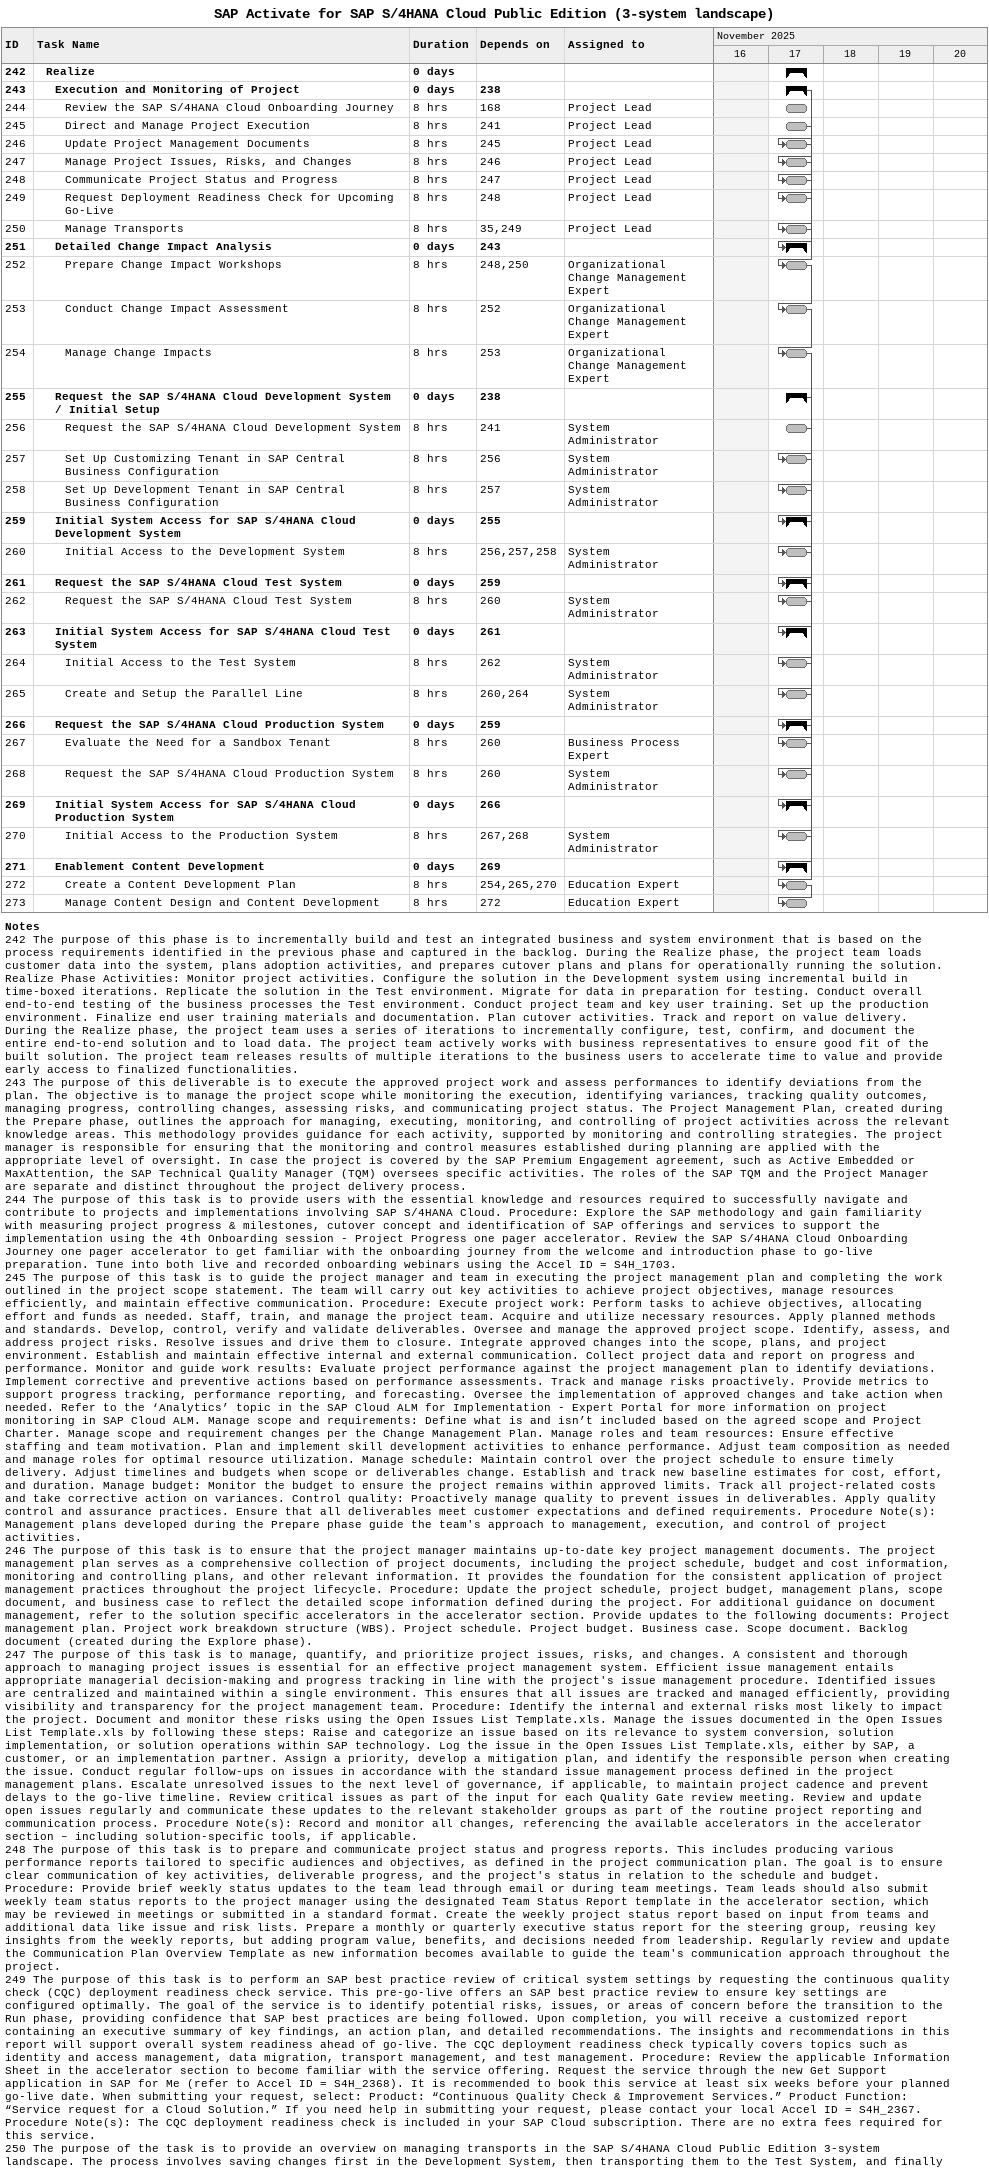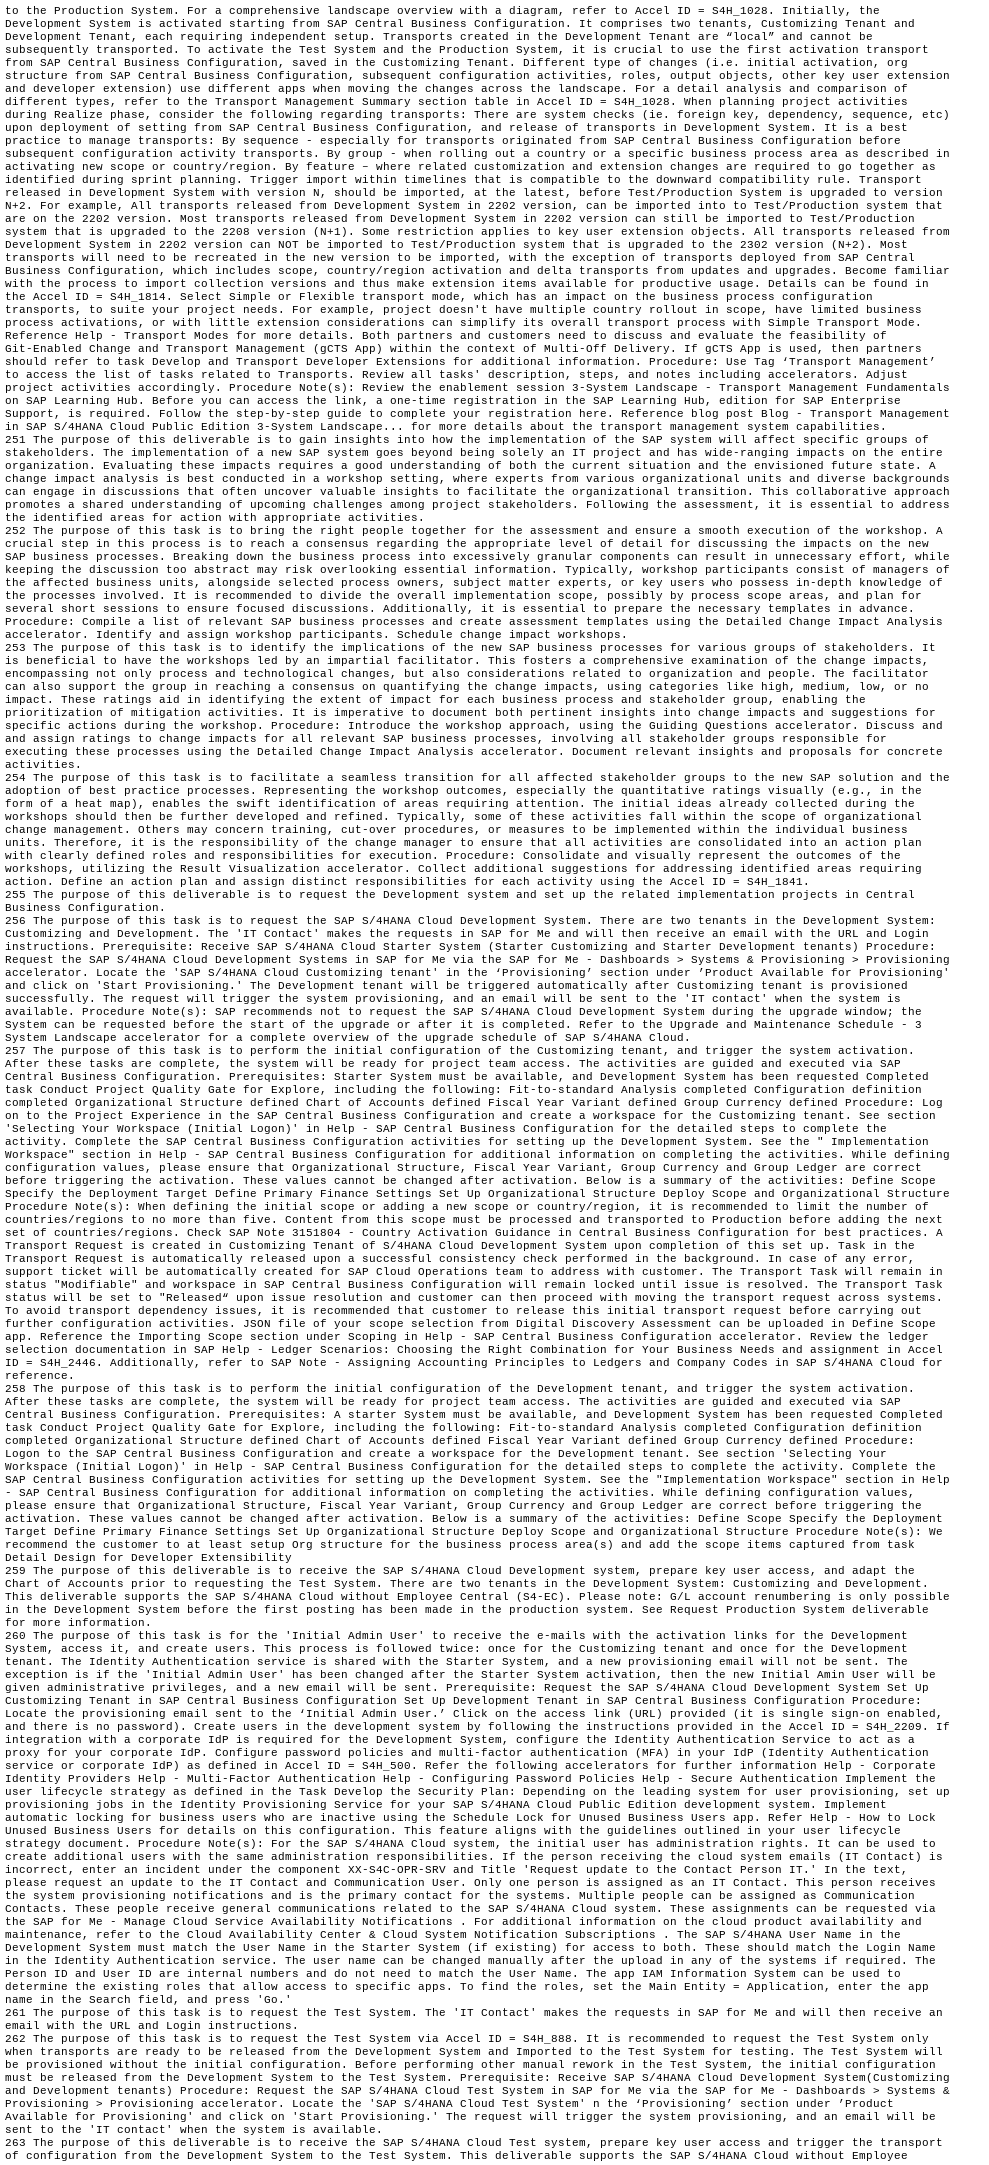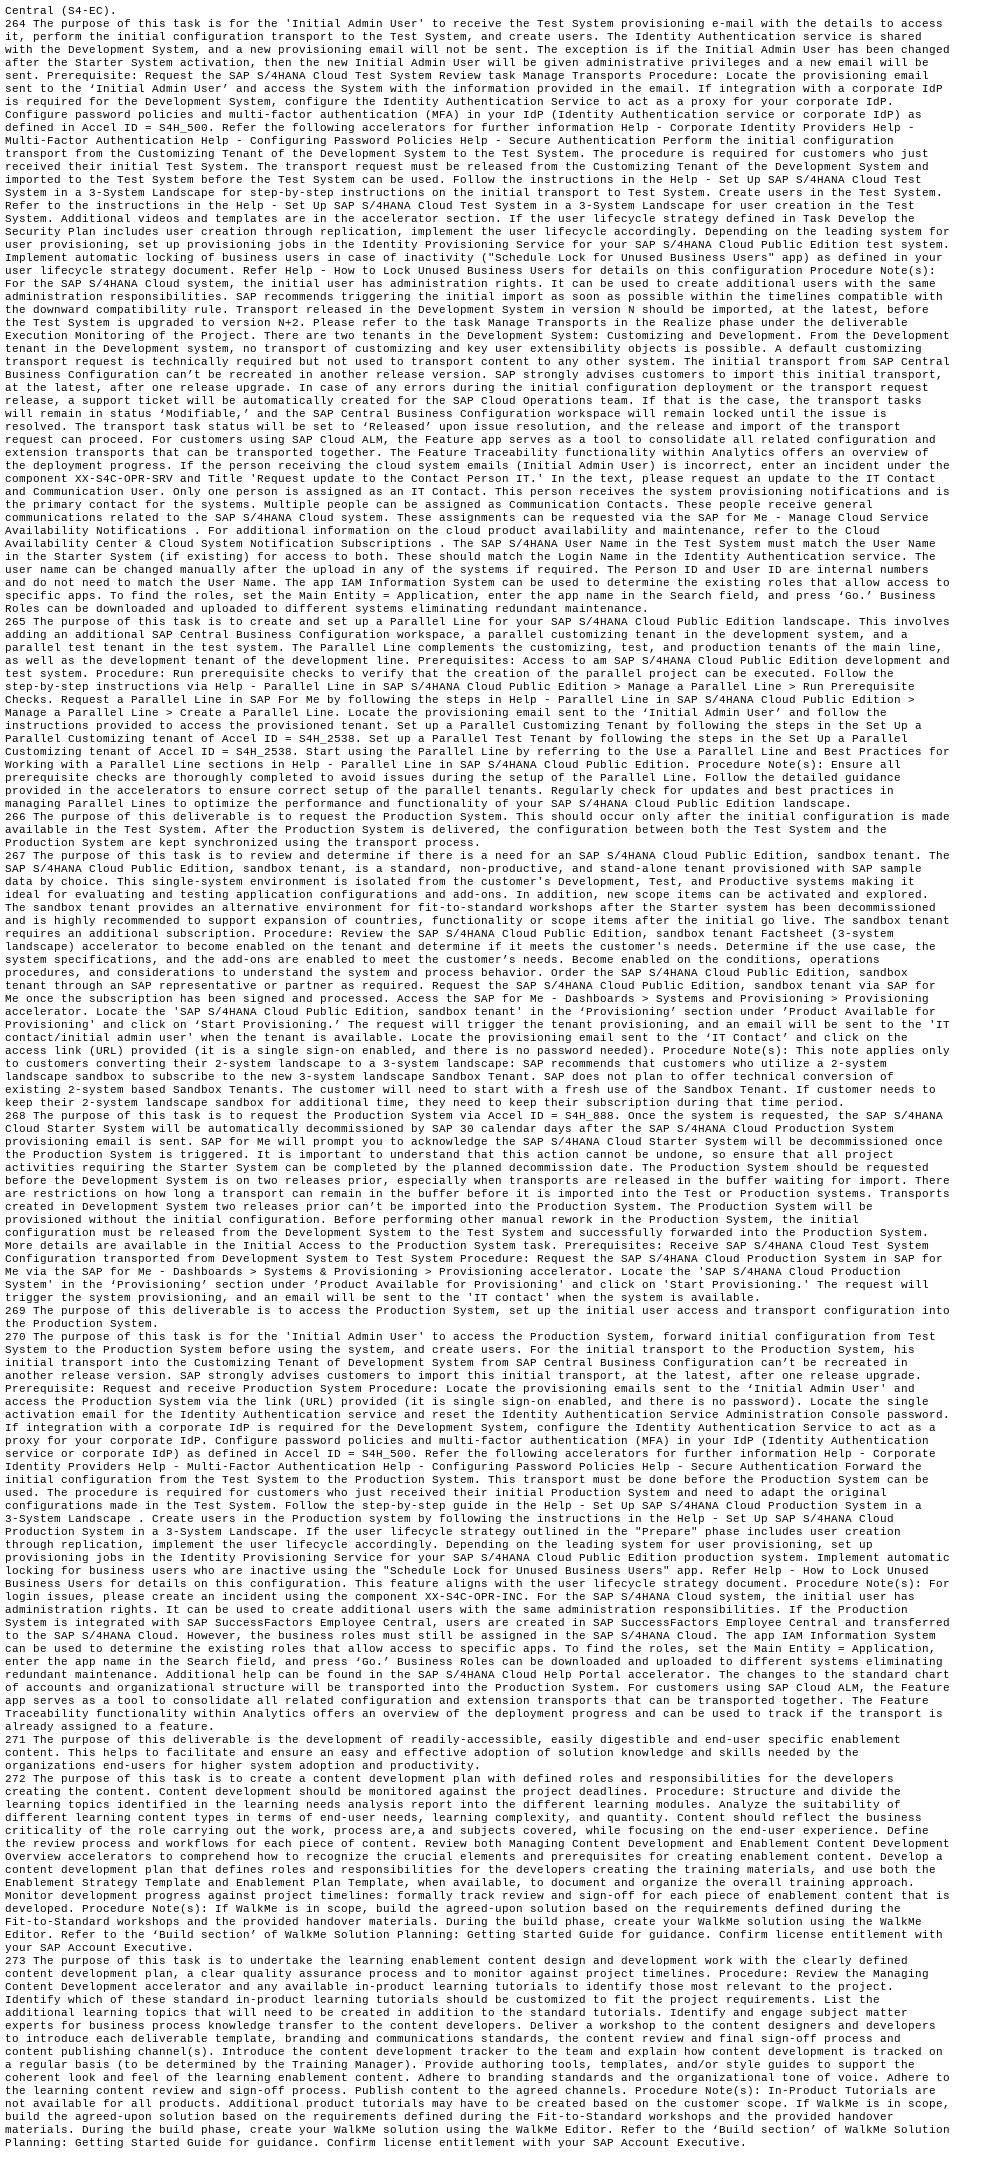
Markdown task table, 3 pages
SAP Activate for SAP S/4HANA Cloud Public Edition (3-system landscape)

| ID | Level | Task | Duration | Start | Finish | Predecessors | Resources |
|---|---|---|---|---|---|---|---|
| 242 | 2 | **Realize** | 0d | 2025-11-17 | 2025-11-17 |  |  |
| 243 | 3 | **Execution and Monitoring of Project** | 0d | 2025-11-17 | 2025-11-17 | 238 |  |
| 244 | 4 | Review the SAP S/4HANA Cloud Onboarding Journey | 8h | 2025-11-17 | 2025-11-17 | 168 | Project Lead |
| 245 | 4 | Direct and Manage Project Execution | 8h | 2025-11-17 | 2025-11-17 | 241 | Project Lead |
| 246 | 4 | Update Project Management Documents | 8h | 2025-11-17 | 2025-11-17 | 245 | Project Lead |
| 247 | 4 | Manage Project Issues, Risks, and Changes | 8h | 2025-11-17 | 2025-11-17 | 246 | Project Lead |
| 248 | 4 | Communicate Project Status and Progress | 8h | 2025-11-17 | 2025-11-17 | 247 | Project Lead |
| 249 | 4 | Request Deployment Readiness Check for Upcoming Go-Live | 8h | 2025-11-17 | 2025-11-17 | 248 | Project Lead |
| 250 | 4 | Manage Transports | 8h | 2025-11-17 | 2025-11-17 | 35, 249 | Project Lead |
| 251 | 3 | **Detailed Change Impact Analysis** | 0d | 2025-11-17 | 2025-11-17 | 243 |  |
| 252 | 4 | Prepare Change Impact Workshops | 8h | 2025-11-17 | 2025-11-17 | 248, 250 | Organizational Change Management Expert |
| 253 | 4 | Conduct Change Impact Assessment | 8h | 2025-11-17 | 2025-11-17 | 252 | Organizational Change Management Expert |
| 254 | 4 | Manage Change Impacts | 8h | 2025-11-17 | 2025-11-17 | 253 | Organizational Change Management Expert |
| 255 | 3 | **Request the SAP S/4HANA Cloud Development System / Initial Setup** | 0d | 2025-11-17 | 2025-11-17 | 238 |  |
| 256 | 4 | Request the SAP S/4HANA Cloud Development System | 8h | 2025-11-17 | 2025-11-17 | 241 | System Administrator |
| 257 | 4 | Set Up Customizing Tenant in SAP Central Business Configuration | 8h | 2025-11-17 | 2025-11-17 | 256 | System Administrator |
| 258 | 4 | Set Up Development Tenant in SAP Central Business Configuration | 8h | 2025-11-17 | 2025-11-17 | 257 | System Administrator |
| 259 | 3 | **Initial System Access for SAP S/4HANA Cloud Development System** | 0d | 2025-11-17 | 2025-11-17 | 255 |  |
| 260 | 4 | Initial Access to the Development System | 8h | 2025-11-17 | 2025-11-17 | 256, 257, 258 | System Administrator |
| 261 | 3 | **Request the SAP S/4HANA Cloud Test System** | 0d | 2025-11-17 | 2025-11-17 | 259 |  |
| 262 | 4 | Request the SAP S/4HANA Cloud Test System | 8h | 2025-11-17 | 2025-11-17 | 260 | System Administrator |
| 263 | 3 | **Initial System Access for SAP S/4HANA Cloud Test System** | 0d | 2025-11-17 | 2025-11-17 | 261 |  |
| 264 | 4 | Initial Access to the Test System | 8h | 2025-11-17 | 2025-11-17 | 262 | System Administrator |
| 265 | 4 | Create and Setup the Parallel Line | 8h | 2025-11-17 | 2025-11-17 | 260, 264 | System Administrator |
| 266 | 3 | **Request the SAP S/4HANA Cloud Production System** | 0d | 2025-11-17 | 2025-11-17 | 259 |  |
| 267 | 4 | Evaluate the Need for a Sandbox Tenant | 8h | 2025-11-17 | 2025-11-17 | 260 | Business Process Expert |
| 268 | 4 | Request the SAP S/4HANA Cloud Production System | 8h | 2025-11-17 | 2025-11-17 | 260 | System Administrator |
| 269 | 3 | **Initial System Access for SAP S/4HANA Cloud Production System** | 0d | 2025-11-17 | 2025-11-17 | 266 |  |
| 270 | 4 | Initial Access to the Production System | 8h | 2025-11-17 | 2025-11-17 | 267, 268 | System Administrator |
| 271 | 3 | **Enablement Content Development** | 0d | 2025-11-17 | 2025-11-17 | 269 |  |
| 272 | 4 | Create a Content Development Plan | 8h | 2025-11-17 | 2025-11-17 | 254, 265, 270 | Education Expert |
| 273 | 4 | Manage Content Design and Content Development | 8h | 2025-11-17 | 2025-11-17 | 272 | Education Expert |

Notes
- 242: The purpose of this phase is to incrementally build and test an integrated business and system environment that is based on the process requirements identified in the previous phase and captured in the backlog. During the Realize phase, the project team loads customer data into the system, plans adoption activities, and prepares cutover plans and plans for operationally running the solution. Realize Phase Activities: Monitor project activities. Configure the solution in the Development system using incremental build in time-boxed iterations. Replicate the solution in the Test environment. Migrate for data in preparation for testing. Conduct overall end-to-end testing of the business processes the Test environment. Conduct project team and key user training. Set up the production environment. Finalize end user training materials and documentation. Plan cutover activities. Track and report on value delivery. During the Realize phase, the project team uses a series of iterations to incrementally configure, test, confirm, and document the entire end-to-end solution and to load data. The project team actively works with business representatives to ensure good fit of the built solution. The project team releases results of multiple iterations to the business users to accelerate time to value and provide early access to finalized functionalities.
- 243: The purpose of this deliverable is to execute the approved project work and assess performances to identify deviations from the plan. The objective is to manage the project scope while monitoring the execution, identifying variances, tracking quality outcomes, managing progress, controlling changes, assessing risks, and communicating project status. The Project Management Plan, created during the Prepare phase, outlines the approach for managing, executing, monitoring, and controlling of project activities across the relevant knowledge areas. This methodology provides guidance for each activity, supported by monitoring and controlling strategies. The project manager is responsible for ensuring that the monitoring and control measures established during planning are applied with the appropriate level of oversight. In case the project is covered by the SAP Premium Engagement agreement, such as Active Embedded or MaxAttention, the SAP Technical Quality Manager (TQM) oversees specific activities. The roles of the SAP TQM and the Project Manager are separate and distinct throughout the project delivery process.
- 244: The purpose of this task is to provide users with the essential knowledge and resources required to successfully navigate and contribute to projects and implementations involving SAP S/4HANA Cloud. Procedure: Explore the SAP methodology and gain familiarity with measuring project progress & milestones, cutover concept and identification of SAP offerings and services to support the implementation using the 4th Onboarding session - Project Progress one pager accelerator. Review the SAP S/4HANA Cloud Onboarding Journey one pager accelerator to get familiar with the onboarding journey from the welcome and introduction phase to go-live preparation. Tune into both live and recorded onboarding webinars using the Accel ID = S4H_1703.
- 245: The purpose of this task is to guide the project manager and team in executing the project management plan and completing the work outlined in the project scope statement. The team will carry out key activities to achieve project objectives, manage resources efficiently, and maintain effective communication. Procedure: Execute project work: Perform tasks to achieve objectives, allocating effort and funds as needed. Staff, train, and manage the project team. Acquire and utilize necessary resources. Apply planned methods and standards. Develop, control, verify and validate deliverables. Oversee and manage the approved project scope. Identify, assess, and address project risks. Resolve issues and drive them to closure. Integrate approved changes into the scope, plans, and project environment. Establish and maintain effective internal and external communication. Collect project data and report on progress and performance. Monitor and guide work results: Evaluate project performance against the project management plan to identify deviations. Implement corrective and preventive actions based on performance assessments. Track and manage risks proactively. Provide metrics to support progress tracking, performance reporting, and forecasting. Oversee the implementation of approved changes and take action when needed. Refer to the ‘Analytics’ topic in the SAP Cloud ALM for Implementation - Expert Portal for more information on project monitoring in SAP Cloud ALM. Manage scope and requirements: Define what is and isn’t included based on the agreed scope and Project Charter. Manage scope and requirement changes per the Change Management Plan. Manage roles and team resources: Ensure effective staffing and team motivation. Plan and implement skill development activities to enhance performance. Adjust team composition as needed and manage roles for optimal resource utilization. Manage schedule: Maintain control over the project schedule to ensure timely delivery. Adjust timelines and budgets when scope or deliverables change. Establish and track new baseline estimates for cost, effort, and duration. Manage budget: Monitor the budget to ensure the project remains within approved limits. Track all project-related costs and take corrective action on variances. Control quality: Proactively manage quality to prevent issues in deliverables. Apply quality control and assurance practices. Ensure that all deliverables meet customer expectations and defined requirements. Procedure Note(s): Management plans developed during the Prepare phase guide the team's approach to management, execution, and control of project activities.
- 246: The purpose of this task is to ensure that the project manager maintains up-to-date key project management documents. The project management plan serves as a comprehensive collection of project documents, including the project schedule, budget and cost information, monitoring and controlling plans, and other relevant information. It provides the foundation for the consistent application of project management practices throughout the project lifecycle. Procedure: Update the project schedule, project budget, management plans, scope document, and business case to reflect the detailed scope information defined during the project. For additional guidance on document management, refer to the solution specific accelerators in the accelerator section. Provide updates to the following documents: Project management plan. Project work breakdown structure (WBS). Project schedule. Project budget. Business case. Scope document. Backlog document (created during the Explore phase).
- 247: The purpose of this task is to manage, quantify, and prioritize project issues, risks, and changes. A consistent and thorough approach to managing project issues is essential for an effective project management system. Efficient issue management entails appropriate managerial decision-making and progress tracking in line with the project's issue management procedure. Identified issues are centralized and maintained within a single environment. This ensures that all issues are tracked and managed efficiently, providing visibility and transparency for the project management team. Procedure: Identify the internal and external risks most likely to impact the project. Document and monitor these risks using the Open Issues List Template.xls. Manage the issues documented in the Open Issues List Template.xls by following these steps: Raise and categorize an issue based on its relevance to system conversion, solution implementation, or solution operations within SAP technology. Log the issue in the Open Issues List Template.xls, either by SAP, a customer, or an implementation partner. Assign a priority, develop a mitigation plan, and identify the responsible person when creating the issue. Conduct regular follow-ups on issues in accordance with the standard issue management process defined in the project management plans. Escalate unresolved issues to the next level of governance, if applicable, to maintain project cadence and prevent delays to the go-live timeline. Review critical issues as part of the input for each Quality Gate review meeting. Review and update open issues regularly and communicate these updates to the relevant stakeholder groups as part of the routine project reporting and communication process. Procedure Note(s): Record and monitor all changes, referencing the available accelerators in the accelerator section – including solution-specific tools, if applicable.
- 248: The purpose of this task is to prepare and communicate project status and progress reports. This includes producing various performance reports tailored to specific audiences and objectives, as defined in the project communication plan. The goal is to ensure clear communication of key activities, deliverable progress, and the project's status in relation to the schedule and budget. Procedure: Provide brief weekly status updates to the team lead through email or during team meetings. Team leads should also submit weekly team status reports to the project manager using the designated Team Status Report template in the accelerator section, which may be reviewed in meetings or submitted in a standard format. Create the weekly project status report based on input from teams and additional data like issue and risk lists. Prepare a monthly or quarterly executive status report for the steering group, reusing key insights from the weekly reports, but adding program value, benefits, and decisions needed from leadership. Regularly review and update the Communication Plan Overview Template as new information becomes available to guide the team's communication approach throughout the project.
- 249: The purpose of this task is to perform an SAP best practice review of critical system settings by requesting the continuous quality check (CQC) deployment readiness check service. This pre-go-live offers an SAP best practice review to ensure key settings are configured optimally. The goal of the service is to identify potential risks, issues, or areas of concern before the transition to the Run phase, providing confidence that SAP best practices are being followed. Upon completion, you will receive a customized report containing an executive summary of key findings, an action plan, and detailed recommendations. The insights and recommendations in this report will support overall system readiness ahead of go-live. The CQC deployment readiness check typically covers topics such as identity and access management, data migration, transport management, and test management. Procedure: Review the applicable Information Sheet in the accelerator section to become familiar with the service offering. Request the service through the new Get Support application in SAP for Me (refer to Accel ID = S4H_2368). It is recommended to book this service at least six weeks before your planned go-live date. When submitting your request, select: Product: “Continuous Quality Check & Improvement Services.” Product Function: “Service request for a Cloud Solution.” If you need help in submitting your request, please contact your local Accel ID = S4H_2367. Procedure Note(s): The CQC deployment readiness check is included in your SAP Cloud subscription. There are no extra fees required for this service.
- 250: The purpose of the task is to provide an overview on managing transports in the SAP S/4HANA Cloud Public Edition 3-system landscape. The process involves saving changes first in the Development System, then transporting them to the Test System, and finally to the Production System. For a comprehensive landscape overview with a diagram, refer to Accel ID = S4H_1028. Initially, the Development System is activated starting from SAP Central Business Configuration. It comprises two tenants, Customizing Tenant and Development Tenant, each requiring independent setup. Transports created in the Development Tenant are “local” and cannot be subsequently transported. To activate the Test System and the Production System, it is crucial to use the first activation transport from SAP Central Business Configuration, saved in the Customizing Tenant. Different type of changes (i.e. initial activation, org structure from SAP Central Business Configuration, subsequent configuration activities, roles, output objects, other key user extension and developer extension) use different apps when moving the changes across the landscape. For a detail analysis and comparison of different types, refer to the Transport Management Summary section table in Accel ID = S4H_1028. When planning project activities during Realize phase, consider the following regarding transports: There are system checks (ie. foreign key, dependency, sequence, etc) upon deployment of setting from SAP Central Business Configuration, and release of transports in Development System. It is a best practice to manage transports: By sequence - especially for transports originated from SAP Central Business Configuration before subsequent configuration activity transports. By group - when rolling out a country or a specific business process area as described in activating new scope or country/region. By feature – where related customization and extension changes are required to go together as identified during sprint planning. Trigger import within timelines that is compatible to the downward compatibility rule. Transport released in Development System with version N, should be imported, at the latest, before Test/Production System is upgraded to version N+2. For example, All transports released from Development System in 2202 version, can be imported into to Test/Production system that are on the 2202 version. Most transports released from Development System in 2202 version can still be imported to Test/Production system that is upgraded to the 2208 version (N+1). Some restriction applies to key user extension objects. All transports released from Development System in 2202 version can NOT be imported to Test/Production system that is upgraded to the 2302 version (N+2). Most transports will need to be recreated in the new version to be imported, with the exception of transports deployed from SAP Central Business Configuration, which includes scope, country/region activation and delta transports from updates and upgrades. Become familiar with the process to import collection versions and thus make extension items available for productive usage. Details can be found in the Accel ID = S4H_1814. Select Simple or Flexible transport mode, which has an impact on the business process configuration transports, to suite your project needs. For example, project doesn't have multiple country rollout in scope, have limited business process activations, or with little extension considerations can simplify its overall transport process with Simple Transport Mode. Reference Help - Transport Modes for more details. Both partners and customers need to discuss and evaluate the feasibility of Git-Enabled Change and Transport Management (gCTS App) within the context of Multi-Off Delivery. If gCTS App is used, then partners should refer to task Develop and Transport Developer Extensions for additional information. Procedure: Use Tag ‘Transport Management’ to access the list of tasks related to Transports. Review all tasks' description, steps, and notes including accelerators. Adjust project activities accordingly. Procedure Note(s): Review the enablement session 3-System Landscape - Transport Management Fundamentals on SAP Learning Hub. Before you can access the link, a one-time registration in the SAP Learning Hub, edition for SAP Enterprise Support, is required. Follow the step-by-step guide to complete your registration here. Reference blog post Blog - Transport Management in SAP S/4HANA Cloud Public Edition 3-System Landscape... for more details about the transport management system capabilities.
- 251: The purpose of this deliverable is to gain insights into how the implementation of the SAP system will affect specific groups of stakeholders. The implementation of a new SAP system goes beyond being solely an IT project and has wide-ranging impacts on the entire organization. Evaluating these impacts requires a good understanding of both the current situation and the envisioned future state. A change impact analysis is best conducted in a workshop setting, where experts from various organizational units and diverse backgrounds can engage in discussions that often uncover valuable insights to facilitate the organizational transition. This collaborative approach promotes a shared understanding of upcoming challenges among project stakeholders. Following the assessment, it is essential to address the identified areas for action with appropriate activities.
- 252: The purpose of this task is to bring the right people together for the assessment and ensure a smooth execution of the workshop. A crucial step in this process is to reach a consensus regarding the appropriate level of detail for discussing the impacts on the new SAP business processes. Breaking down the business process into excessively granular components can result in unnecessary effort, while keeping the discussion too abstract may risk overlooking essential information. Typically, workshop participants consist of managers of the affected business units, alongside selected process owners, subject matter experts, or key users who possess in-depth knowledge of the processes involved. It is recommended to divide the overall implementation scope, possibly by process scope areas, and plan for several short sessions to ensure focused discussions. Additionally, it is essential to prepare the necessary templates in advance. Procedure: Compile a list of relevant SAP business processes and create assessment templates using the Detailed Change Impact Analysis accelerator. Identify and assign workshop participants. Schedule change impact workshops.
- 253: The purpose of this task is to identify the implications of the new SAP business processes for various groups of stakeholders. It is beneficial to have the workshops led by an impartial facilitator. This fosters a comprehensive examination of the change impacts, encompassing not only process and technological changes, but also considerations related to organization and people. The facilitator can also support the group in reaching a consensus on quantifying the change impacts, using categories like high, medium, low, or no impact. These ratings aid in identifying the extent of impact for each business process and stakeholder group, enabling the prioritization of mitigation activities. It is imperative to document both pertinent insights into change impacts and suggestions for specific actions during the workshop. Procedure: Introduce the workshop approach, using the Guiding Questions accelerator. Discuss and and assign ratings to change impacts for all relevant SAP business processes, involving all stakeholder groups responsible for executing these processes using the Detailed Change Impact Analysis accelerator. Document relevant insights and proposals for concrete activities.
- 254: The purpose of this task is to facilitate a seamless transition for all affected stakeholder groups to the new SAP solution and the adoption of best practice processes. Representing the workshop outcomes, especially the quantitative ratings visually (e.g., in the form of a heat map), enables the swift identification of areas requiring attention. The initial ideas already collected during the workshops should then be further developed and refined. Typically, some of these activities fall within the scope of organizational change management. Others may concern training, cut-over procedures, or measures to be implemented within the individual business units. Therefore, it is the responsibility of the change manager to ensure that all activities are consolidated into an action plan with clearly defined roles and responsibilities for execution. Procedure: Consolidate and visually represent the outcomes of the workshops, utilizing the Result Visualization accelerator. Collect additional suggestions for addressing identified areas requiring action. Define an action plan and assign distinct responsibilities for each activity using the Accel ID = S4H_1841.
- 255: The purpose of this deliverable is to request the Development system and set up the related implementation projects in Central Business Configuration.
- 256: The purpose of this task is to request the SAP S/4HANA Cloud Development System. There are two tenants in the Development System: Customizing and Development. The 'IT Contact' makes the requests in SAP for Me and will then receive an email with the URL and Login instructions. Prerequisite: Receive SAP S/4HANA Cloud Starter System (Starter Customizing and Starter Development tenants) Procedure: Request the SAP S/4HANA Cloud Development Systems in SAP for Me via the SAP for Me - Dashboards > Systems & Provisioning > Provisioning accelerator. Locate the 'SAP S/4HANA Cloud Customizing tenant' in the ‘Provisioning’ section under ’Product Available for Provisioning' and click on 'Start Provisioning.' The Development tenant will be triggered automatically after Customizing tenant is provisioned successfully. The request will trigger the system provisioning, and an email will be sent to the 'IT contact' when the system is available. Procedure Note(s): SAP recommends not to request the SAP S/4HANA Cloud Development System during the upgrade window; the System can be requested before the start of the upgrade or after it is completed. Refer to the Upgrade and Maintenance Schedule - 3 System Landscape accelerator for a complete overview of the upgrade schedule of SAP S/4HANA Cloud.
- 257: The purpose of this task is to perform the initial configuration of the Customizing tenant, and trigger the system activation. After these tasks are complete, the system will be ready for project team access. The activities are guided and executed via SAP Central Business Configuration. Prerequisites: Starter System must be available, and Development System has been requested Completed task Conduct Project Quality Gate for Explore, including the following: Fit-to-standard Analysis completed Configuration definition completed Organizational Structure defined Chart of Accounts defined Fiscal Year Variant defined Group Currency defined Procedure: Log on to the Project Experience in the SAP Central Business Configuration and create a workspace for the Customizing tenant. See section 'Selecting Your Workspace (Initial Logon)' in Help - SAP Central Business Configuration for the detailed steps to complete the activity. Complete the SAP Central Business Configuration activities for setting up the Development System. See the " Implementation Workspace" section in Help - SAP Central Business Configuration for additional information on completing the activities. While defining configuration values, please ensure that Organizational Structure, Fiscal Year Variant, Group Currency and Group Ledger are correct before triggering the activation. These values cannot be changed after activation. Below is a summary of the activities: Define Scope Specify the Deployment Target Define Primary Finance Settings Set Up Organizational Structure Deploy Scope and Organizational Structure Procedure Note(s): When defining the initial scope or adding a new scope or country/region, it is recommended to limit the number of countries/regions to no more than five. Content from this scope must be processed and transported to Production before adding the next set of countries/regions. Check SAP Note 3151804 - Country Activation Guidance in Central Business Configuration for best practices. A Transport Request is created in Customizing Tenant of S/4HANA Cloud Development System upon completion of this set up. Task in the Transport Request is automatically released upon a successful consistency check performed in the background. In case of any error, support ticket will be automatically created for SAP Cloud Operations team to address with customer. The Transport Task will remain in status "Modifiable" and workspace in SAP Central Business Configuration will remain locked until issue is resolved. The Transport Task status will be set to "Released“ upon issue resolution and customer can then proceed with moving the transport request across systems. To avoid transport dependency issues, it is recommended that customer to release this initial transport request before carrying out further configuration activities. JSON file of your scope selection from Digital Discovery Assessment can be uploaded in Define Scope app. Reference the Importing Scope section under Scoping in Help - SAP Central Business Configuration accelerator. Review the ledger selection documentation in SAP Help - Ledger Scenarios: Choosing the Right Combination for Your Business Needs and assignment in Accel ID = S4H_2446. Additionally, refer to SAP Note - Assigning Accounting Principles to Ledgers and Company Codes in SAP S/4HANA Cloud for reference.
- 258: The purpose of this task is to perform the initial configuration of the Development tenant, and trigger the system activation. After these tasks are complete, the system will be ready for project team access. The activities are guided and executed via SAP Central Business Configuration. Prerequisites: A starter System must be available, and Development System has been requested Completed task Conduct Project Quality Gate for Explore, including the following: Fit-to-standard Analysis completed Configuration definition completed Organizational Structure defined Chart of Accounts defined Fiscal Year Variant defined Group Currency defined Procedure: Logon to the SAP Central Business Configuration and create a workspace for the Development tenant. See section 'Selecting Your Workspace (Initial Logon)' in Help - SAP Central Business Configuration for the detailed steps to complete the activity. Complete the SAP Central Business Configuration activities for setting up the Development System. See the "Implementation Workspace" section in Help - SAP Central Business Configuration for additional information on completing the activities. While defining configuration values, please ensure that Organizational Structure, Fiscal Year Variant, Group Currency and Group Ledger are correct before triggering the activation. These values cannot be changed after activation. Below is a summary of the activities: Define Scope Specify the Deployment Target Define Primary Finance Settings Set Up Organizational Structure Deploy Scope and Organizational Structure Procedure Note(s): We recommend the customer to at least setup Org structure for the business process area(s) and add the scope items captured from task Detail Design for Developer Extensibility
- 259: The purpose of this deliverable is to receive the SAP S/4HANA Cloud Development system, prepare key user access, and adapt the Chart of Accounts prior to requesting the Test System. There are two tenants in the Development System: Customizing and Development. This deliverable supports the SAP S/4HANA Cloud without Employee Central (S4-EC). Please note: G/L account renumbering is only possible in the Development System before the first posting has been made in the production system. See Request Production System deliverable for more information.
- 260: The purpose of this task is for the 'Initial Admin User' to receive the e-mails with the activation links for the Development System, access it, and create users. This process is followed twice: once for the Customizing tenant and once for the Development tenant. The Identity Authentication service is shared with the Starter System, and a new provisioning email will not be sent. The exception is if the 'Initial Admin User' has been changed after the Starter System activation, then the new Initial Amin User will be given administrative privileges, and a new email will be sent. Prerequisite: Request the SAP S/4HANA Cloud Development System Set Up Customizing Tenant in SAP Central Business Configuration Set Up Development Tenant in SAP Central Business Configuration Procedure: Locate the provisioning email sent to the ‘Initial Admin User.’ Click on the access link (URL) provided (it is single sign-on enabled, and there is no password). Create users in the development system by following the instructions provided in the Accel ID = S4H_2209. If integration with a corporate IdP is required for the Development System, configure the Identity Authentication Service to act as a proxy for your corporate IdP. Configure password policies and multi-factor authentication (MFA) in your IdP (Identity Authentication service or corporate IdP) as defined in Accel ID = S4H_500. Refer the following accelerators for further information Help - Corporate Identity Providers Help - Multi-Factor Authentication Help - Configuring Password Policies Help - Secure Authentication Implement the user lifecycle strategy as defined in the Task Develop the Security Plan: Depending on the leading system for user provisioning, set up provisioning jobs in the Identity Provisioning Service for your SAP S/4HANA Cloud Public Edition development system. Implement automatic locking for business users who are inactive using the Schedule Lock for Unused Business Users app. Refer Help - How to Lock Unused Business Users for details on this configuration. This feature aligns with the guidelines outlined in your user lifecycle strategy document. Procedure Note(s): For the SAP S/4HANA Cloud system, the initial user has administration rights. It can be used to create additional users with the same administration responsibilities. If the person receiving the cloud system emails (IT Contact) is incorrect, enter an incident under the component XX-S4C-OPR-SRV and Title 'Request update to the Contact Person IT.' In the text, please request an update to the IT Contact and Communication User. Only one person is assigned as an IT Contact. This person receives the system provisioning notifications and is the primary contact for the systems. Multiple people can be assigned as Communication Contacts. These people receive general communications related to the SAP S/4HANA Cloud system. These assignments can be requested via the SAP for Me - Manage Cloud Service Availability Notifications . For additional information on the cloud product availability and maintenance, refer to the Cloud Availability Center & Cloud System Notification Subscriptions . The SAP S/4HANA User Name in the Development System must match the User Name in the Starter System (if existing) for access to both. These should match the Login Name in the Identity Authentication service. The user name can be changed manually after the upload in any of the systems if required. The Person ID and User ID are internal numbers and do not need to match the User Name. The app IAM Information System can be used to determine the existing roles that allow access to specific apps. To find the roles, set the Main Entity = Application, enter the app name in the Search field, and press 'Go.'
- 261: The purpose of this task is to request the Test System. The 'IT Contact' makes the requests in SAP for Me and will then receive an email with the URL and Login instructions.
- 262: The purpose of this task is to request the Test System via Accel ID = S4H_888. It is recommended to request the Test System only when transports are ready to be released from the Development System and Imported to the Test System for testing. The Test System will be provisioned without the initial configuration. Before performing other manual rework in the Test System, the initial configuration must be released from the Development System to the Test System. Prerequisite: Receive SAP S/4HANA Cloud Development System(Customizing and Development tenants) Procedure: Request the SAP S/4HANA Cloud Test System in SAP for Me via the SAP for Me - Dashboards > Systems & Provisioning > Provisioning accelerator. Locate the 'SAP S/4HANA Cloud Test System' n the ‘Provisioning’ section under ’Product Available for Provisioning' and click on 'Start Provisioning.' The request will trigger the system provisioning, and an email will be sent to the 'IT contact' when the system is available.
- 263: The purpose of this deliverable is to receive the SAP S/4HANA Cloud Test system, prepare key user access and trigger the transport of configuration from the Development System to the Test System. This deliverable supports the SAP S/4HANA Cloud without Employee Central (S4-EC).
- 264: The purpose of this task is for the 'Initial Admin User' to receive the Test System provisioning e-mail with the details to access it, perform the initial configuration transport to the Test System, and create users. The Identity Authentication service is shared with the Development System, and a new provisioning email will not be sent. The exception is if the Initial Admin User has been changed after the Starter System activation, then the new Initial Admin User will be given administrative privileges and a new email will be sent. Prerequisite: Request the SAP S/4HANA Cloud Test System Review task Manage Transports Procedure: Locate the provisioning email sent to the ‘Initial Admin User’ and access the System with the information provided in the email. If integration with a corporate IdP is required for the Development System, configure the Identity Authentication Service to act as a proxy for your corporate IdP. Configure password policies and multi-factor authentication (MFA) in your IdP (Identity Authentication service or corporate IdP) as defined in Accel ID = S4H_500. Refer the following accelerators for further information Help - Corporate Identity Providers Help - Multi-Factor Authentication Help - Configuring Password Policies Help - Secure Authentication Perform the initial configuration transport from the Customizing Tenant of the Development System to the Test System. The procedure is required for customers who just received their initial Test System. The transport request must be released from the Customizing Tenant of the Development System and imported to the Test System before the Test System can be used. Follow the instructions in the Help - Set Up SAP S/4HANA Cloud Test System in a 3-System Landscape for step-by-step instructions on the initial transport to Test System. Create users in the Test System. Refer to the instructions in the Help - Set Up SAP S/4HANA Cloud Test System in a 3-System Landscape for user creation in the Test System. Additional videos and templates are in the accelerator section. If the user lifecycle strategy defined in Task Develop the Security Plan includes user creation through replication, implement the user lifecycle accordingly. Depending on the leading system for user provisioning, set up provisioning jobs in the Identity Provisioning Service for your SAP S/4HANA Cloud Public Edition test system. Implement automatic locking of business users in case of inactivity ("Schedule Lock for Unused Business Users" app) as defined in your user lifecycle strategy document. Refer Help - How to Lock Unused Business Users for details on this configuration Procedure Note(s): For the SAP S/4HANA Cloud system, the initial user has administration rights. It can be used to create additional users with the same administration responsibilities. SAP recommends triggering the initial import as soon as possible within the timelines compatible with the downward compatibility rule. Transport released in the Development System in version N should be imported, at the latest, before the Test System is upgraded to version N+2. Please refer to the task Manage Transports in the Realize phase under the deliverable Execution Monitoring of the Project. There are two tenants in the Development System: Customizing and Development. From the Development tenant in the Development system, no transport of customizing and key user extensibility objects is possible. A default customizing transport request is technically required but not used to transport content to any other system. The initial transport from SAP Central Business Configuration can’t be recreated in another release version. SAP strongly advises customers to import this initial transport, at the latest, after one release upgrade. In case of any errors during the initial configuration deployment or the transport request release, a support ticket will be automatically created for the SAP Cloud Operations team. If that is the case, the transport tasks will remain in status ‘Modifiable,’ and the SAP Central Business Configuration workspace will remain locked until the issue is resolved. The transport task status will be set to ‘Released’ upon issue resolution, and the release and import of the transport request can proceed. For customers using SAP Cloud ALM, the Feature app serves as a tool to consolidate all related configuration and extension transports that can be transported together. The Feature Traceability functionality within Analytics offers an overview of the deployment progress. If the person receiving the cloud system emails (Initial Admin User) is incorrect, enter an incident under the component XX-S4C-OPR-SRV and Title 'Request update to the Contact Person IT.' In the text, please request an update to the IT Contact and Communication User. Only one person is assigned as an IT Contact. This person receives the system provisioning notifications and is the primary contact for the systems. Multiple people can be assigned as Communication Contacts. These people receive general communications related to the SAP S/4HANA Cloud system. These assignments can be requested via the SAP for Me - Manage Cloud Service Availability Notifications . For additional information on the cloud product availability and maintenance, refer to the Cloud Availability Center & Cloud System Notification Subscriptions . The SAP S/4HANA User Name in the Test System must match the User Name in the Starter System (if existing) for access to both. These should match the Login Name in the Identity Authentication service. The user name can be changed manually after the upload in any of the systems if required. The Person ID and User ID are internal numbers and do not need to match the User Name. The app IAM Information System can be used to determine the existing roles that allow access to specific apps. To find the roles, set the Main Entity = Application, enter the app name in the Search field, and press ‘Go.’ Business Roles can be downloaded and uploaded to different systems eliminating redundant maintenance.
- 265: The purpose of this task is to create and set up a Parallel Line for your SAP S/4HANA Cloud Public Edition landscape. This involves adding an additional SAP Central Business Configuration workspace, a parallel customizing tenant in the development system, and a parallel test tenant in the test system. The Parallel Line complements the customizing, test, and production tenants of the main line, as well as the development tenant of the development line. Prerequisites: Access to am SAP S/4HANA Cloud Public Edition development and test system. Procedure: Run prerequisite checks to verify that the creation of the parallel project can be executed. Follow the step-by-step instructions via Help - Parallel Line in SAP S/4HANA Cloud Public Edition > Manage a Parallel Line > Run Prerequisite Checks. Request a Parallel Line in SAP For Me by following the steps in Help - Parallel Line in SAP S/4HANA Cloud Public Edition > Manage a Parallel Line > Create a Parallel Line. Locate the provisioning email sent to the ‘Initial Admin User’ and follow the instructions provided to access the provisioned tenant. Set up a Parallel Customizing Tenant by following the steps in the Set Up a Parallel Customizing tenant of Accel ID = S4H_2538. Set up a Parallel Test Tenant by following the steps in the Set Up a Parallel Customizing tenant of Accel ID = S4H_2538. Start using the Parallel Line by referring to the Use a Parallel Line and Best Practices for Working with a Parallel Line sections in Help - Parallel Line in SAP S/4HANA Cloud Public Edition. Procedure Note(s): Ensure all prerequisite checks are thoroughly completed to avoid issues during the setup of the Parallel Line. Follow the detailed guidance provided in the accelerators to ensure correct setup of the parallel tenants. Regularly check for updates and best practices in managing Parallel Lines to optimize the performance and functionality of your SAP S/4HANA Cloud Public Edition landscape.
- 266: The purpose of this deliverable is to request the Production System. This should occur only after the initial configuration is made available in the Test System. After the Production System is delivered, the configuration between both the Test System and the Production System are kept synchronized using the transport process.
- 267: The purpose of this task is to review and determine if there is a need for an SAP S/4HANA Cloud Public Edition, sandbox tenant. The SAP S/4HANA Cloud Public Edition, sandbox tenant, is a standard, non-productive, and stand-alone tenant provisioned with SAP sample data by choice. This single-system environment is isolated from the customer's Development, Test, and Productive systems making it ideal for evaluating and testing application configurations and add-ons. In addition, new scope items can be activated and explored. The sandbox tenant provides an alternative environment for fit-to-standard workshops after the Starter system has been decommissioned and is highly recommended to support expansion of countries, functionality or scope items after the initial go live. The sandbox tenant requires an additional subscription. Procedure: Review the SAP S/4HANA Cloud Public Edition, sandbox tenant Factsheet (3-system landscape) accelerator to become enabled on the tenant and determine if it meets the customer's needs. Determine if the use case, the system specifications, and the add-ons are enabled to meet the customer’s needs. Become enabled on the conditions, operations procedures, and considerations to understand the system and process behavior. Order the SAP S/4HANA Cloud Public Edition, sandbox tenant through an SAP representative or partner as required. Request the SAP S/4HANA Cloud Public Edition, sandbox tenant via SAP for Me once the subscription has been signed and processed. Access the SAP for Me - Dashboards > Systems and Provisioning > Provisioning accelerator. Locate the 'SAP S/4HANA Cloud Public Edition, sandbox tenant' in the ‘Provisioning’ section under ’Product Available for Provisioning' and click on ‘Start Provisioning.’ The request will trigger the tenant provisioning, and an email will be sent to the 'IT contact/initial admin user' when the tenant is available. Locate the provisioning email sent to the ‘IT Contact’ and click on the access link (URL) provided (it is a single sign-on enabled, and there is no password needed). Procedure Note(s): This note applies only to customers converting their 2-system landscape to a 3-system landscape: SAP recommends that customers who utilize a 2-system landscape sandbox to subscribe to the new 3-system landscape Sandbox Tenant. SAP does not plan to offer technical conversion of existing 2-system based Sandbox Tenants. The customer will need to start with a fresh use of the Sandbox Tenant. If customer needs to keep their 2-system landscape sandbox for additional time, they need to keep their subscription during that time period.
- 268: The purpose of this task is to request the Production System via Accel ID = S4H_888. Once the system is requested, the SAP S/4HANA Cloud Starter System will be automatically decommissioned by SAP 30 calendar days after the SAP S/4HANA Cloud Production System provisioning email is sent. SAP for Me will prompt you to acknowledge the SAP S/4HANA Cloud Starter System will be decommissioned once the Production System is triggered. It is important to understand that this action cannot be undone, so ensure that all project activities requiring the Starter System can be completed by the planned decommission date. The Production System should be requested before the Development System is on two releases prior, especially when transports are released in the buffer waiting for import. There are restrictions on how long a transport can remain in the buffer before it is imported into the Test or Production systems. Transports created in Development System two releases prior can’t be imported into the Production System. The Production System will be provisioned without the initial configuration. Before performing other manual rework in the Production System, the initial configuration must be released from the Development System to the Test System and successfully forwarded into the Production System. More details are available in the Initial Access to the Production System task. Prerequisites: Receive SAP S/4HANA Cloud Test System Configuration transported from Development System to Test System Procedure: Request the SAP S/4HANA Cloud Production System in SAP for Me via the SAP for Me - Dashboards > Systems & Provisioning > Provisioning accelerator. Locate the 'SAP S/4HANA Cloud Production System' in the ‘Provisioning’ section under ’Product Available for Provisioning' and click on 'Start Provisioning.' The request will trigger the system provisioning, and an email will be sent to the 'IT contact' when the system is available.
- 269: The purpose of this deliverable is to access the Production System, set up the initial user access and transport configuration into the Production System.
- 270: The purpose of this task is for the 'Initial Admin User' to access the Production System, forward initial configuration from Test System to the Production System before using the system, and create users. For the initial transport to the Production System, his initial transport into the Customizing Tenant of Development System from SAP Central Business Configuration can’t be recreated in another release version. SAP strongly advises customers to import this initial transport, at the latest, after one release upgrade. Prerequisite: Request and receive Production System Procedure: Locate the provisioning emails sent to the ‘Initial Admin User' and access the Production System via the link (URL) provided (it is single sign-on enabled, and there is no password). Locate the single activation email for the Identity Authentication service and reset the Identity Authentication Service Administration Console password. If integration with a corporate IdP is required for the Development System, configure the Identity Authentication Service to act as a proxy for your corporate IdP. Configure password policies and multi-factor authentication (MFA) in your IdP (Identity Authentication service or corporate IdP) as defined in Accel ID = S4H_500. Refer the following accelerators for further information Help - Corporate Identity Providers Help - Multi-Factor Authentication Help - Configuring Password Policies Help - Secure Authentication Forward the initial configuration from the Test System to the Production System. This transport must be done before the Production System can be used. The procedure is required for customers who just received their initial Production System and need to adapt the original configurations made in the Test System. Follow the step-by-step guide in the Help - Set Up SAP S/4HANA Cloud Production System in a 3-System Landscape . Create users in the Production system by following the instructions in the Help - Set Up SAP S/4HANA Cloud Production System in a 3-System Landscape. If the user lifecycle strategy outlined in the "Prepare" phase includes user creation through replication, implement the user lifecycle accordingly. Depending on the leading system for user provisioning, set up provisioning jobs in the Identity Provisioning Service for your SAP S/4HANA Cloud Public Edition production system. Implement automatic locking for business users who are inactive using the "Schedule Lock for Unused Business Users" app. Refer Help - How to Lock Unused Business Users for details on this configuration. This feature aligns with the user lifecycle strategy document. Procedure Note(s): For login issues, please create an incident using the component XX-S4C-OPR-INC. For the SAP S/4HANA Cloud system, the initial user has administration rights. It can be used to create additional users with the same administration responsibilities. If the Production System is integrated with SAP SuccessFactors Employee Central, users are created in SAP SuccessFactors Employee Central and transferred to the SAP S/4HANA Cloud. However, the business roles must still be assigned in the SAP S/4HANA Cloud. The app IAM Information System can be used to determine the existing roles that allow access to specific apps. To find the roles, set the Main Entity = Application, enter the app name in the Search field, and press ‘Go.’ Business Roles can be downloaded and uploaded to different systems eliminating redundant maintenance. Additional help can be found in the SAP S/4HANA Cloud Help Portal accelerator. The changes to the standard chart of accounts and organizational structure will be transported into the Production System. For customers using SAP Cloud ALM, the Feature app serves as a tool to consolidate all related configuration and extension transports that can be transported together. The Feature Traceability functionality within Analytics offers an overview of the deployment progress and can be used to track if the transport is already assigned to a feature.
- 271: The purpose of this deliverable is the development of readily-accessible, easily digestible and end-user specific enablement content. This helps to facilitate and ensure an easy and effective adoption of solution knowledge and skills needed by the organizations end-users for higher system adoption and productivity.
- 272: The purpose of this task is to create a content development plan with defined roles and responsibilities for the developers creating the content. Content development should be monitored against the project deadlines. Procedure: Structure and divide the learning topics identified in the learning needs analysis report into the different learning modules. Analyze the suitability of different learning content types in terms of end-user needs, learning complexity, and quantity. Content should reflect the business criticality of the role carrying out the work, process are,a and subjects covered, while focusing on the end-user experience. Define the review process and workflows for each piece of content. Review both Managing Content Development and Enablement Content Development Overview accelerators to comprehend how to recognize the crucial elements and prerequisites for creating enablement content. Develop a content development plan that defines roles and responsibilities for the developers creating the training materials, and use both the Enablement Strategy Template and Enablement Plan Template, when available, to document and organize the overall training approach. Monitor development progress against project timelines: formally track review and sign-off for each piece of enablement content that is developed. Procedure Note(s): If WalkMe is in scope, build the agreed-upon solution based on the requirements defined during the Fit-to-Standard workshops and the provided handover materials. During the build phase, create your WalkMe solution using the WalkMe Editor. Refer to the ‘Build section’ of WalkMe Solution Planning: Getting Started Guide for guidance. Confirm license entitlement with your SAP Account Executive.
- 273: The purpose of this task is to undertake the learning enablement content design and development work with the clearly defined content development plan, a clear quality assurance process and to monitor against project timelines. Procedure: Review the Managing Content Development accelerator and any available in-product learning tutorials to identify those most relevant to the project. Identify which of these standard in-product learning tutorials should be customized to fit the project requirements. List the additional learning topics that will need to be created in addition to the standard tutorials. Identify and engage subject matter experts for business process knowledge transfer to the content developers. Deliver a workshop to the content designers and developers to introduce each deliverable template, branding and communications standards, the content review and final sign-off process and content publishing channel(s). Introduce the content development tracker to the team and explain how content development is tracked on a regular basis (to be determined by the Training Manager). Provide authoring tools, templates, and/or style guides to support the coherent look and feel of the learning enablement content. Adhere to branding standards and the organizational tone of voice. Adhere to the learning content review and sign-off process. Publish content to the agreed channels. Procedure Note(s): In-Product Tutorials are not available for all products. Additional product tutorials may have to be created based on the customer scope. If WalkMe is in scope, build the agreed-upon solution based on the requirements defined during the Fit-to-Standard workshops and the provided handover materials. During the build phase, create your WalkMe solution using the WalkMe Editor. Refer to the ‘Build section’ of WalkMe Solution Planning: Getting Started Guide for guidance. Confirm license entitlement with your SAP Account Executive.
